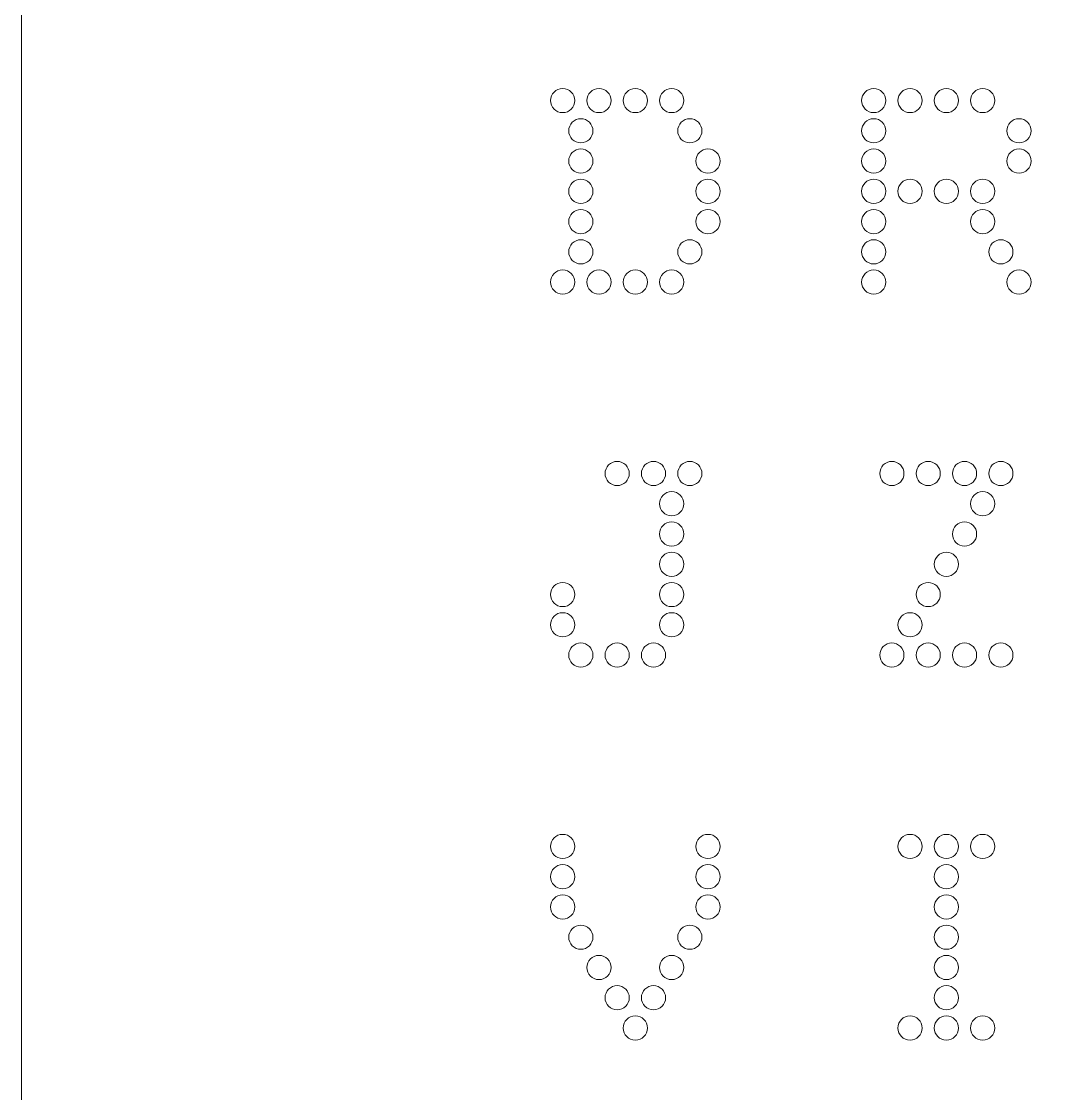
# Model space of a CAD drawing. Header units: millimetres. Extents: x -116 to 116, y -116 to 114.
# Drawn here: x -116.1 to -60.8, y -58.6 to -1.1 of the extents above; entities that cross this region are included whole.
import ezdxf

# ---------------------------------------------------------------- set-up
doc = ezdxf.new("R2010")
doc.units = ezdxf.units.MM
doc.header["$MEASUREMENT"] = 0
doc.layers.add('Laag 1', color=7, linetype='Continuous')

msp = doc.modelspace()

# ---------------------------------------------------------------- linework, layer by layer
at = {"layer": 'Laag 1', "color": 250, "lineweight": 20}
msp.add_lwpolyline([(-116.062, -116.062), (115.9378, -116.062), (115.9378, 113.938), (-116.062, 113.938), (-116.062, -116.062)], close=True, dxfattribs=at)
at = {"layer": 'Laag 1', "color": 250, "lineweight": 9}
for points in [[(-87.6993, -5.3047), (-87.6993, -5.6617), (-87.4072, -5.9538), (-87.0502, -5.9538), (-87.0502, -5.9538), (-86.6932, -5.9538), (-86.4011, -5.6617), (-86.4011, -5.3047), (-86.4011, -5.3047), (-86.4011, -4.9477), (-86.6932, -4.6556), (-87.0502, -4.6556), (-87.0502, -4.6556), (-87.4072, -4.6556), (-87.6993, -4.9477), (-87.6993, -5.3047)], [(-85.752, -5.3047), (-85.752, -5.6617), (-85.4599, -5.9538), (-85.1029, -5.9538), (-85.1029, -5.9538), (-84.7458, -5.9538), (-84.4537, -5.6617), (-84.4537, -5.3047), (-84.4537, -5.3047), (-84.4537, -4.9477), (-84.7458, -4.6556), (-85.1029, -4.6556), (-85.1029, -4.6556), (-85.4599, -4.6556), (-85.752, -4.9477), (-85.752, -5.3047)], [(-83.8046, -5.3047), (-83.8046, -5.6617), (-83.5125, -5.9538), (-83.1555, -5.9538), (-83.1555, -5.9538), (-82.7985, -5.9538), (-82.5064, -5.6617), (-82.5064, -5.3047), (-82.5064, -5.3047), (-82.5064, -4.9477), (-82.7985, -4.6556), (-83.1555, -4.6556), (-83.1555, -4.6556), (-83.5125, -4.6556), (-83.8046, -4.9477), (-83.8046, -5.3047)], [(-81.8573, -5.3047), (-81.8573, -5.6617), (-81.5652, -5.9538), (-81.2082, -5.9538), (-81.2082, -5.9538), (-80.8512, -5.9538), (-80.5591, -5.6617), (-80.5591, -5.3047), (-80.5591, -5.3047), (-80.5591, -4.9477), (-80.8512, -4.6556), (-81.2082, -4.6556), (-81.2082, -4.6556), (-81.5652, -4.6556), (-81.8573, -4.9477), (-81.8573, -5.3047)], [(-71.0262, -5.3047), (-71.0262, -5.6617), (-70.7341, -5.9538), (-70.3771, -5.9538), (-70.3771, -5.9538), (-70.0201, -5.9538), (-69.728, -5.6617), (-69.728, -5.3047), (-69.728, -5.3047), (-69.728, -4.9477), (-70.0201, -4.6556), (-70.3771, -4.6556), (-70.3771, -4.6556), (-70.7341, -4.6556), (-71.0262, -4.9477), (-71.0262, -5.3047)], [(-69.0789, -5.3047), (-69.0789, -5.6617), (-68.7868, -5.9538), (-68.4298, -5.9538), (-68.4298, -5.9538), (-68.0727, -5.9538), (-67.7806, -5.6617), (-67.7806, -5.3047), (-67.7806, -5.3047), (-67.7806, -4.9477), (-68.0727, -4.6556), (-68.4298, -4.6556), (-68.4298, -4.6556), (-68.7868, -4.6556), (-69.0789, -4.9477), (-69.0789, -5.3047)], [(-67.1315, -5.3047), (-67.1315, -5.6617), (-66.8394, -5.9538), (-66.4824, -5.9538), (-66.4824, -5.9538), (-66.1254, -5.9538), (-65.8333, -5.6617), (-65.8333, -5.3047), (-65.8333, -5.3047), (-65.8333, -4.9477), (-66.1254, -4.6556), (-66.4824, -4.6556), (-66.4824, -4.6556), (-66.8394, -4.6556), (-67.1315, -4.9477), (-67.1315, -5.3047)], [(-65.1842, -5.3047), (-65.1842, -5.6617), (-64.8921, -5.9538), (-64.5351, -5.9538), (-64.5351, -5.9538), (-64.1781, -5.9538), (-63.886, -5.6617), (-63.886, -5.3047), (-63.886, -5.3047), (-63.886, -4.9477), (-64.1781, -4.6556), (-64.5351, -4.6556), (-64.5351, -4.6556), (-64.8921, -4.6556), (-65.1842, -4.9477), (-65.1842, -5.3047)], [(-86.7256, -6.9275), (-86.7256, -7.2845), (-86.4335, -7.5766), (-86.0765, -7.5766), (-86.0765, -7.5766), (-85.7195, -7.5766), (-85.4274, -7.2845), (-85.4274, -6.9275), (-85.4274, -6.9275), (-85.4274, -6.5705), (-85.7195, -6.2784), (-86.0765, -6.2784), (-86.0765, -6.2784), (-86.4335, -6.2784), (-86.7256, -6.5705), (-86.7256, -6.9275)], [(-80.8836, -6.9275), (-80.8836, -7.2845), (-80.5915, -7.5766), (-80.2345, -7.5766), (-80.2345, -7.5766), (-79.8775, -7.5766), (-79.5854, -7.2845), (-79.5854, -6.9275), (-79.5854, -6.9275), (-79.5854, -6.5705), (-79.8775, -6.2784), (-80.2345, -6.2784), (-80.2345, -6.2784), (-80.5915, -6.2784), (-80.8836, -6.5705), (-80.8836, -6.9275)], [(-71.0262, -6.9275), (-71.0262, -7.2845), (-70.7341, -7.5766), (-70.3771, -7.5766), (-70.3771, -7.5766), (-70.0201, -7.5766), (-69.728, -7.2845), (-69.728, -6.9275), (-69.728, -6.9275), (-69.728, -6.5705), (-70.0201, -6.2784), (-70.3771, -6.2784), (-70.3771, -6.2784), (-70.7341, -6.2784), (-71.0262, -6.5705), (-71.0262, -6.9275)], [(-63.2369, -6.9275), (-63.2369, -7.2845), (-62.9448, -7.5766), (-62.5877, -7.5766), (-62.5877, -7.5766), (-62.2307, -7.5766), (-61.9386, -7.2845), (-61.9386, -6.9275), (-61.9386, -6.9275), (-61.9386, -6.5705), (-62.2307, -6.2784), (-62.5877, -6.2784), (-62.5877, -6.2784), (-62.9448, -6.2784), (-63.2369, -6.5705), (-63.2369, -6.9275)], [(-86.7256, -8.5503), (-86.7256, -8.9073), (-86.4335, -9.1994), (-86.0765, -9.1994), (-86.0765, -9.1994), (-85.7195, -9.1994), (-85.4274, -8.9073), (-85.4274, -8.5503), (-85.4274, -8.5503), (-85.4274, -8.1933), (-85.7195, -7.9012), (-86.0765, -7.9012), (-86.0765, -7.9012), (-86.4335, -7.9012), (-86.7256, -8.1933), (-86.7256, -8.5503)], [(-79.91, -8.5503), (-79.91, -8.9073), (-79.6179, -9.1994), (-79.2608, -9.1994), (-79.2608, -9.1994), (-78.9038, -9.1994), (-78.6117, -8.9073), (-78.6117, -8.5503), (-78.6117, -8.5503), (-78.6117, -8.1933), (-78.9038, -7.9012), (-79.2608, -7.9012), (-79.2608, -7.9012), (-79.6179, -7.9012), (-79.91, -8.1933), (-79.91, -8.5503)], [(-71.0262, -8.5503), (-71.0262, -8.9073), (-70.7341, -9.1994), (-70.3771, -9.1994), (-70.3771, -9.1994), (-70.0201, -9.1994), (-69.728, -8.9073), (-69.728, -8.5503), (-69.728, -8.5503), (-69.728, -8.1933), (-70.0201, -7.9012), (-70.3771, -7.9012), (-70.3771, -7.9012), (-70.7341, -7.9012), (-71.0262, -8.1933), (-71.0262, -8.5503)], [(-63.2369, -8.5503), (-63.2369, -8.9073), (-62.9448, -9.1994), (-62.5877, -9.1994), (-62.5877, -9.1994), (-62.2307, -9.1994), (-61.9386, -8.9073), (-61.9386, -8.5503), (-61.9386, -8.5503), (-61.9386, -8.1933), (-62.2307, -7.9012), (-62.5877, -7.9012), (-62.5877, -7.9012), (-62.9448, -7.9012), (-63.2369, -8.1933), (-63.2369, -8.5503)], [(-86.7256, -10.173), (-86.7256, -10.5301), (-86.4335, -10.8222), (-86.0765, -10.8222), (-86.0765, -10.8222), (-85.7195, -10.8222), (-85.4274, -10.5301), (-85.4274, -10.173), (-85.4274, -10.173), (-85.4274, -9.816), (-85.7195, -9.5239), (-86.0765, -9.5239), (-86.0765, -9.5239), (-86.4335, -9.5239), (-86.7256, -9.816), (-86.7256, -10.173)], [(-79.91, -10.173), (-79.91, -10.5301), (-79.6179, -10.8222), (-79.2608, -10.8222), (-79.2608, -10.8222), (-78.9038, -10.8222), (-78.6117, -10.5301), (-78.6117, -10.173), (-78.6117, -10.173), (-78.6117, -9.816), (-78.9038, -9.5239), (-79.2608, -9.5239), (-79.2608, -9.5239), (-79.6179, -9.5239), (-79.91, -9.816), (-79.91, -10.173)], [(-71.0262, -10.173), (-71.0262, -10.5301), (-70.7341, -10.8222), (-70.3771, -10.8222), (-70.3771, -10.8222), (-70.0201, -10.8222), (-69.728, -10.5301), (-69.728, -10.173), (-69.728, -10.173), (-69.728, -9.816), (-70.0201, -9.5239), (-70.3771, -9.5239), (-70.3771, -9.5239), (-70.7341, -9.5239), (-71.0262, -9.816), (-71.0262, -10.173)], [(-69.0789, -10.173), (-69.0789, -10.5301), (-68.7868, -10.8222), (-68.4298, -10.8222), (-68.4298, -10.8222), (-68.0727, -10.8222), (-67.7806, -10.5301), (-67.7806, -10.173), (-67.7806, -10.173), (-67.7806, -9.816), (-68.0727, -9.5239), (-68.4298, -9.5239), (-68.4298, -9.5239), (-68.7868, -9.5239), (-69.0789, -9.816), (-69.0789, -10.173)], [(-67.1315, -10.173), (-67.1315, -10.5301), (-66.8394, -10.8222), (-66.4824, -10.8222), (-66.4824, -10.8222), (-66.1254, -10.8222), (-65.8333, -10.5301), (-65.8333, -10.173), (-65.8333, -10.173), (-65.8333, -9.816), (-66.1254, -9.5239), (-66.4824, -9.5239), (-66.4824, -9.5239), (-66.8394, -9.5239), (-67.1315, -9.816), (-67.1315, -10.173)], [(-65.1842, -10.173), (-65.1842, -10.5301), (-64.8921, -10.8222), (-64.5351, -10.8222), (-64.5351, -10.8222), (-64.1781, -10.8222), (-63.886, -10.5301), (-63.886, -10.173), (-63.886, -10.173), (-63.886, -9.816), (-64.1781, -9.5239), (-64.5351, -9.5239), (-64.5351, -9.5239), (-64.8921, -9.5239), (-65.1842, -9.816), (-65.1842, -10.173)], [(-86.7256, -11.7958), (-86.7256, -12.1528), (-86.4335, -12.4449), (-86.0765, -12.4449), (-86.0765, -12.4449), (-85.7195, -12.4449), (-85.4274, -12.1528), (-85.4274, -11.7958), (-85.4274, -11.7958), (-85.4274, -11.4388), (-85.7195, -11.1467), (-86.0765, -11.1467), (-86.0765, -11.1467), (-86.4335, -11.1467), (-86.7256, -11.4388), (-86.7256, -11.7958)], [(-79.91, -11.7958), (-79.91, -12.1528), (-79.6179, -12.4449), (-79.2608, -12.4449), (-79.2608, -12.4449), (-78.9038, -12.4449), (-78.6117, -12.1528), (-78.6117, -11.7958), (-78.6117, -11.7958), (-78.6117, -11.4388), (-78.9038, -11.1467), (-79.2608, -11.1467), (-79.2608, -11.1467), (-79.6179, -11.1467), (-79.91, -11.4388), (-79.91, -11.7958)], [(-71.0262, -11.7958), (-71.0262, -12.1528), (-70.7341, -12.4449), (-70.3771, -12.4449), (-70.3771, -12.4449), (-70.0201, -12.4449), (-69.728, -12.1528), (-69.728, -11.7958), (-69.728, -11.7958), (-69.728, -11.4388), (-70.0201, -11.1467), (-70.3771, -11.1467), (-70.3771, -11.1467), (-70.7341, -11.1467), (-71.0262, -11.4388), (-71.0262, -11.7958)], [(-65.1842, -11.7958), (-65.1842, -12.1528), (-64.8921, -12.4449), (-64.5351, -12.4449), (-64.5351, -12.4449), (-64.1781, -12.4449), (-63.886, -12.1528), (-63.886, -11.7958), (-63.886, -11.7958), (-63.886, -11.4388), (-64.1781, -11.1467), (-64.5351, -11.1467), (-64.5351, -11.1467), (-64.8921, -11.1467), (-65.1842, -11.4388), (-65.1842, -11.7958)], [(-86.7256, -13.4186), (-86.7256, -13.7756), (-86.4335, -14.0677), (-86.0765, -14.0677), (-86.0765, -14.0677), (-85.7195, -14.0677), (-85.4274, -13.7756), (-85.4274, -13.4186), (-85.4274, -13.4186), (-85.4274, -13.0616), (-85.7195, -12.7695), (-86.0765, -12.7695), (-86.0765, -12.7695), (-86.4335, -12.7695), (-86.7256, -13.0616), (-86.7256, -13.4186)], [(-80.8836, -13.4186), (-80.8836, -13.7756), (-80.5915, -14.0677), (-80.2345, -14.0677), (-80.2345, -14.0677), (-79.8775, -14.0677), (-79.5854, -13.7756), (-79.5854, -13.4186), (-79.5854, -13.4186), (-79.5854, -13.0616), (-79.8775, -12.7695), (-80.2345, -12.7695), (-80.2345, -12.7695), (-80.5915, -12.7695), (-80.8836, -13.0616), (-80.8836, -13.4186)], [(-71.0262, -13.4186), (-71.0262, -13.7756), (-70.7341, -14.0677), (-70.3771, -14.0677), (-70.3771, -14.0677), (-70.0201, -14.0677), (-69.728, -13.7756), (-69.728, -13.4186), (-69.728, -13.4186), (-69.728, -13.0616), (-70.0201, -12.7695), (-70.3771, -12.7695), (-70.3771, -12.7695), (-70.7341, -12.7695), (-71.0262, -13.0616), (-71.0262, -13.4186)], [(-64.2105, -13.4186), (-64.2105, -13.7756), (-63.9184, -14.0677), (-63.5614, -14.0677), (-63.5614, -14.0677), (-63.2044, -14.0677), (-62.9123, -13.7756), (-62.9123, -13.4186), (-62.9123, -13.4186), (-62.9123, -13.0616), (-63.2044, -12.7695), (-63.5614, -12.7695), (-63.5614, -12.7695), (-63.9184, -12.7695), (-64.2105, -13.0616), (-64.2105, -13.4186)], [(-87.6993, -15.0414), (-87.6993, -15.3984), (-87.4072, -15.6905), (-87.0502, -15.6905), (-87.0502, -15.6905), (-86.6932, -15.6905), (-86.4011, -15.3984), (-86.4011, -15.0414), (-86.4011, -15.0414), (-86.4011, -14.6844), (-86.6932, -14.3923), (-87.0502, -14.3923), (-87.0502, -14.3923), (-87.4072, -14.3923), (-87.6993, -14.6844), (-87.6993, -15.0414)], [(-85.752, -15.0414), (-85.752, -15.3984), (-85.4599, -15.6905), (-85.1029, -15.6905), (-85.1029, -15.6905), (-84.7458, -15.6905), (-84.4537, -15.3984), (-84.4537, -15.0414), (-84.4537, -15.0414), (-84.4537, -14.6844), (-84.7458, -14.3923), (-85.1029, -14.3923), (-85.1029, -14.3923), (-85.4599, -14.3923), (-85.752, -14.6844), (-85.752, -15.0414)], [(-83.8046, -15.0414), (-83.8046, -15.3984), (-83.5125, -15.6905), (-83.1555, -15.6905), (-83.1555, -15.6905), (-82.7985, -15.6905), (-82.5064, -15.3984), (-82.5064, -15.0414), (-82.5064, -15.0414), (-82.5064, -14.6844), (-82.7985, -14.3923), (-83.1555, -14.3923), (-83.1555, -14.3923), (-83.5125, -14.3923), (-83.8046, -14.6844), (-83.8046, -15.0414)], [(-81.8573, -15.0414), (-81.8573, -15.3984), (-81.5652, -15.6905), (-81.2082, -15.6905), (-81.2082, -15.6905), (-80.8512, -15.6905), (-80.5591, -15.3984), (-80.5591, -15.0414), (-80.5591, -15.0414), (-80.5591, -14.6844), (-80.8512, -14.3923), (-81.2082, -14.3923), (-81.2082, -14.3923), (-81.5652, -14.3923), (-81.8573, -14.6844), (-81.8573, -15.0414)], [(-71.0262, -15.0414), (-71.0262, -15.3984), (-70.7341, -15.6905), (-70.3771, -15.6905), (-70.3771, -15.6905), (-70.0201, -15.6905), (-69.728, -15.3984), (-69.728, -15.0414), (-69.728, -15.0414), (-69.728, -14.6844), (-70.0201, -14.3923), (-70.3771, -14.3923), (-70.3771, -14.3923), (-70.7341, -14.3923), (-71.0262, -14.6844), (-71.0262, -15.0414)], [(-63.2369, -15.0414), (-63.2369, -15.3984), (-62.9448, -15.6905), (-62.5877, -15.6905), (-62.5877, -15.6905), (-62.2307, -15.6905), (-61.9386, -15.3984), (-61.9386, -15.0414), (-61.9386, -15.0414), (-61.9386, -14.6844), (-62.2307, -14.3923), (-62.5877, -14.3923), (-62.5877, -14.3923), (-62.9448, -14.3923), (-63.2369, -14.6844), (-63.2369, -15.0414)], [(-84.7783, -25.307), (-84.7783, -25.664), (-84.4862, -25.9561), (-84.1292, -25.9561), (-84.1292, -25.9561), (-83.7722, -25.9561), (-83.4801, -25.664), (-83.4801, -25.307), (-83.4801, -25.307), (-83.4801, -24.95), (-83.7722, -24.6579), (-84.1292, -24.6579), (-84.1292, -24.6579), (-84.4862, -24.6579), (-84.7783, -24.95), (-84.7783, -25.307)], [(-82.831, -25.307), (-82.831, -25.664), (-82.5389, -25.9561), (-82.1818, -25.9561), (-82.1818, -25.9561), (-81.8248, -25.9561), (-81.5327, -25.664), (-81.5327, -25.307), (-81.5327, -25.307), (-81.5327, -24.95), (-81.8248, -24.6579), (-82.1818, -24.6579), (-82.1818, -24.6579), (-82.5389, -24.6579), (-82.831, -24.95), (-82.831, -25.307)], [(-80.8836, -25.307), (-80.8836, -25.664), (-80.5915, -25.9561), (-80.2345, -25.9561), (-80.2345, -25.9561), (-79.8775, -25.9561), (-79.5854, -25.664), (-79.5854, -25.307), (-79.5854, -25.307), (-79.5854, -24.95), (-79.8775, -24.6579), (-80.2345, -24.6579), (-80.2345, -24.6579), (-80.5915, -24.6579), (-80.8836, -24.95), (-80.8836, -25.307)], [(-70.0525, -25.307), (-70.0525, -25.664), (-69.7604, -25.9561), (-69.4034, -25.9561), (-69.4034, -25.9561), (-69.0464, -25.9561), (-68.7543, -25.664), (-68.7543, -25.307), (-68.7543, -25.307), (-68.7543, -24.95), (-69.0464, -24.6579), (-69.4034, -24.6579), (-69.4034, -24.6579), (-69.7604, -24.6579), (-70.0525, -24.95), (-70.0525, -25.307)], [(-68.1052, -25.307), (-68.1052, -25.664), (-67.8131, -25.9561), (-67.4561, -25.9561), (-67.4561, -25.9561), (-67.0991, -25.9561), (-66.807, -25.664), (-66.807, -25.307), (-66.807, -25.307), (-66.807, -24.95), (-67.0991, -24.6579), (-67.4561, -24.6579), (-67.4561, -24.6579), (-67.8131, -24.6579), (-68.1052, -24.95), (-68.1052, -25.307)], [(-66.1579, -25.307), (-66.1579, -25.664), (-65.8658, -25.9561), (-65.5087, -25.9561), (-65.5087, -25.9561), (-65.1517, -25.9561), (-64.8596, -25.664), (-64.8596, -25.307), (-64.8596, -25.307), (-64.8596, -24.95), (-65.1517, -24.6579), (-65.5087, -24.6579), (-65.5087, -24.6579), (-65.8658, -24.6579), (-66.1579, -24.95), (-66.1579, -25.307)], [(-64.2105, -25.307), (-64.2105, -25.664), (-63.9184, -25.9561), (-63.5614, -25.9561), (-63.5614, -25.9561), (-63.2044, -25.9561), (-62.9123, -25.664), (-62.9123, -25.307), (-62.9123, -25.307), (-62.9123, -24.95), (-63.2044, -24.6579), (-63.5614, -24.6579), (-63.5614, -24.6579), (-63.9184, -24.6579), (-64.2105, -24.95), (-64.2105, -25.307)], [(-81.8573, -26.9298), (-81.8573, -27.2868), (-81.5652, -27.5789), (-81.2082, -27.5789), (-81.2082, -27.5789), (-80.8512, -27.5789), (-80.5591, -27.2868), (-80.5591, -26.9298), (-80.5591, -26.9298), (-80.5591, -26.5728), (-80.8512, -26.2807), (-81.2082, -26.2807), (-81.2082, -26.2807), (-81.5652, -26.2807), (-81.8573, -26.5728), (-81.8573, -26.9298)], [(-65.1842, -26.9298), (-65.1842, -27.2868), (-64.8921, -27.5789), (-64.5351, -27.5789), (-64.5351, -27.5789), (-64.1781, -27.5789), (-63.886, -27.2868), (-63.886, -26.9298), (-63.886, -26.9298), (-63.886, -26.5728), (-64.1781, -26.2807), (-64.5351, -26.2807), (-64.5351, -26.2807), (-64.8921, -26.2807), (-65.1842, -26.5728), (-65.1842, -26.9298)], [(-81.8573, -28.5526), (-81.8573, -28.9096), (-81.5652, -29.2017), (-81.2082, -29.2017), (-81.2082, -29.2017), (-80.8512, -29.2017), (-80.5591, -28.9096), (-80.5591, -28.5526), (-80.5591, -28.5526), (-80.5591, -28.1956), (-80.8512, -27.9035), (-81.2082, -27.9035), (-81.2082, -27.9035), (-81.5652, -27.9035), (-81.8573, -28.1956), (-81.8573, -28.5526)], [(-66.1579, -28.5526), (-66.1579, -28.9096), (-65.8658, -29.2017), (-65.5087, -29.2017), (-65.5087, -29.2017), (-65.1517, -29.2017), (-64.8596, -28.9096), (-64.8596, -28.5526), (-64.8596, -28.5526), (-64.8596, -28.1956), (-65.1517, -27.9035), (-65.5087, -27.9035), (-65.5087, -27.9035), (-65.8658, -27.9035), (-66.1579, -28.1956), (-66.1579, -28.5526)], [(-81.8573, -30.1753), (-81.8573, -30.5324), (-81.5652, -30.8245), (-81.2082, -30.8245), (-81.2082, -30.8245), (-80.8512, -30.8245), (-80.5591, -30.5324), (-80.5591, -30.1753), (-80.5591, -30.1753), (-80.5591, -29.8183), (-80.8512, -29.5262), (-81.2082, -29.5262), (-81.2082, -29.5262), (-81.5652, -29.5262), (-81.8573, -29.8183), (-81.8573, -30.1753)], [(-67.1315, -30.1753), (-67.1315, -30.5324), (-66.8394, -30.8245), (-66.4824, -30.8245), (-66.4824, -30.8245), (-66.1254, -30.8245), (-65.8333, -30.5324), (-65.8333, -30.1753), (-65.8333, -30.1753), (-65.8333, -29.8183), (-66.1254, -29.5262), (-66.4824, -29.5262), (-66.4824, -29.5262), (-66.8394, -29.5262), (-67.1315, -29.8183), (-67.1315, -30.1753)], [(-87.6993, -31.7981), (-87.6993, -32.1551), (-87.4072, -32.4472), (-87.0502, -32.4472), (-87.0502, -32.4472), (-86.6932, -32.4472), (-86.4011, -32.1551), (-86.4011, -31.7981), (-86.4011, -31.7981), (-86.4011, -31.4411), (-86.6932, -31.149), (-87.0502, -31.149), (-87.0502, -31.149), (-87.4072, -31.149), (-87.6993, -31.4411), (-87.6993, -31.7981)], [(-81.8573, -31.7981), (-81.8573, -32.1551), (-81.5652, -32.4472), (-81.2082, -32.4472), (-81.2082, -32.4472), (-80.8512, -32.4472), (-80.5591, -32.1551), (-80.5591, -31.7981), (-80.5591, -31.7981), (-80.5591, -31.4411), (-80.8512, -31.149), (-81.2082, -31.149), (-81.2082, -31.149), (-81.5652, -31.149), (-81.8573, -31.4411), (-81.8573, -31.7981)], [(-68.1052, -31.7981), (-68.1052, -32.1551), (-67.8131, -32.4472), (-67.4561, -32.4472), (-67.4561, -32.4472), (-67.0991, -32.4472), (-66.807, -32.1551), (-66.807, -31.7981), (-66.807, -31.7981), (-66.807, -31.4411), (-67.0991, -31.149), (-67.4561, -31.149), (-67.4561, -31.149), (-67.8131, -31.149), (-68.1052, -31.4411), (-68.1052, -31.7981)], [(-87.6993, -33.4209), (-87.6993, -33.7779), (-87.4072, -34.07), (-87.0502, -34.07), (-87.0502, -34.07), (-86.6932, -34.07), (-86.4011, -33.7779), (-86.4011, -33.4209), (-86.4011, -33.4209), (-86.4011, -33.0639), (-86.6932, -32.7718), (-87.0502, -32.7718), (-87.0502, -32.7718), (-87.4072, -32.7718), (-87.6993, -33.0639), (-87.6993, -33.4209)], [(-81.8573, -33.4209), (-81.8573, -33.7779), (-81.5652, -34.07), (-81.2082, -34.07), (-81.2082, -34.07), (-80.8512, -34.07), (-80.5591, -33.7779), (-80.5591, -33.4209), (-80.5591, -33.4209), (-80.5591, -33.0639), (-80.8512, -32.7718), (-81.2082, -32.7718), (-81.2082, -32.7718), (-81.5652, -32.7718), (-81.8573, -33.0639), (-81.8573, -33.4209)], [(-69.0789, -33.4209), (-69.0789, -33.7779), (-68.7868, -34.07), (-68.4298, -34.07), (-68.4298, -34.07), (-68.0727, -34.07), (-67.7806, -33.7779), (-67.7806, -33.4209), (-67.7806, -33.4209), (-67.7806, -33.0639), (-68.0727, -32.7718), (-68.4298, -32.7718), (-68.4298, -32.7718), (-68.7868, -32.7718), (-69.0789, -33.0639), (-69.0789, -33.4209)], [(-86.7256, -35.0437), (-86.7256, -35.4007), (-86.4335, -35.6928), (-86.0765, -35.6928), (-86.0765, -35.6928), (-85.7195, -35.6928), (-85.4274, -35.4007), (-85.4274, -35.0437), (-85.4274, -35.0437), (-85.4274, -34.6867), (-85.7195, -34.3946), (-86.0765, -34.3946), (-86.0765, -34.3946), (-86.4335, -34.3946), (-86.7256, -34.6867), (-86.7256, -35.0437)], [(-84.7783, -35.0437), (-84.7783, -35.4007), (-84.4862, -35.6928), (-84.1292, -35.6928), (-84.1292, -35.6928), (-83.7722, -35.6928), (-83.4801, -35.4007), (-83.4801, -35.0437), (-83.4801, -35.0437), (-83.4801, -34.6867), (-83.7722, -34.3946), (-84.1292, -34.3946), (-84.1292, -34.3946), (-84.4862, -34.3946), (-84.7783, -34.6867), (-84.7783, -35.0437)], [(-82.831, -35.0437), (-82.831, -35.4007), (-82.5389, -35.6928), (-82.1818, -35.6928), (-82.1818, -35.6928), (-81.8248, -35.6928), (-81.5327, -35.4007), (-81.5327, -35.0437), (-81.5327, -35.0437), (-81.5327, -34.6867), (-81.8248, -34.3946), (-82.1818, -34.3946), (-82.1818, -34.3946), (-82.5389, -34.3946), (-82.831, -34.6867), (-82.831, -35.0437)], [(-70.0525, -35.0437), (-70.0525, -35.4007), (-69.7604, -35.6928), (-69.4034, -35.6928), (-69.4034, -35.6928), (-69.0464, -35.6928), (-68.7543, -35.4007), (-68.7543, -35.0437), (-68.7543, -35.0437), (-68.7543, -34.6867), (-69.0464, -34.3946), (-69.4034, -34.3946), (-69.4034, -34.3946), (-69.7604, -34.3946), (-70.0525, -34.6867), (-70.0525, -35.0437)], [(-68.1052, -35.0437), (-68.1052, -35.4007), (-67.8131, -35.6928), (-67.4561, -35.6928), (-67.4561, -35.6928), (-67.0991, -35.6928), (-66.807, -35.4007), (-66.807, -35.0437), (-66.807, -35.0437), (-66.807, -34.6867), (-67.0991, -34.3946), (-67.4561, -34.3946), (-67.4561, -34.3946), (-67.8131, -34.3946), (-68.1052, -34.6867), (-68.1052, -35.0437)], [(-66.1579, -35.0437), (-66.1579, -35.4007), (-65.8658, -35.6928), (-65.5087, -35.6928), (-65.5087, -35.6928), (-65.1517, -35.6928), (-64.8596, -35.4007), (-64.8596, -35.0437), (-64.8596, -35.0437), (-64.8596, -34.6867), (-65.1517, -34.3946), (-65.5087, -34.3946), (-65.5087, -34.3946), (-65.8658, -34.3946), (-66.1579, -34.6867), (-66.1579, -35.0437)], [(-64.2105, -35.0437), (-64.2105, -35.4007), (-63.9184, -35.6928), (-63.5614, -35.6928), (-63.5614, -35.6928), (-63.2044, -35.6928), (-62.9123, -35.4007), (-62.9123, -35.0437), (-62.9123, -35.0437), (-62.9123, -34.6867), (-63.2044, -34.3946), (-63.5614, -34.3946), (-63.5614, -34.3946), (-63.9184, -34.3946), (-64.2105, -34.6867), (-64.2105, -35.0437)], [(-87.6993, -45.3093), (-87.6993, -45.6663), (-87.4072, -45.9584), (-87.0502, -45.9584), (-87.0502, -45.9584), (-86.6932, -45.9584), (-86.4011, -45.6663), (-86.4011, -45.3093), (-86.4011, -45.3093), (-86.4011, -44.9523), (-86.6932, -44.6602), (-87.0502, -44.6602), (-87.0502, -44.6602), (-87.4072, -44.6602), (-87.6993, -44.9523), (-87.6993, -45.3093)], [(-79.91, -45.3093), (-79.91, -45.6663), (-79.6179, -45.9584), (-79.2608, -45.9584), (-79.2608, -45.9584), (-78.9038, -45.9584), (-78.6117, -45.6663), (-78.6117, -45.3093), (-78.6117, -45.3093), (-78.6117, -44.9523), (-78.9038, -44.6602), (-79.2608, -44.6602), (-79.2608, -44.6602), (-79.6179, -44.6602), (-79.91, -44.9523), (-79.91, -45.3093)], [(-69.0789, -45.3093), (-69.0789, -45.6663), (-68.7868, -45.9584), (-68.4298, -45.9584), (-68.4298, -45.9584), (-68.0727, -45.9584), (-67.7806, -45.6663), (-67.7806, -45.3093), (-67.7806, -45.3093), (-67.7806, -44.9523), (-68.0727, -44.6602), (-68.4298, -44.6602), (-68.4298, -44.6602), (-68.7868, -44.6602), (-69.0789, -44.9523), (-69.0789, -45.3093)], [(-67.1315, -45.3093), (-67.1315, -45.6663), (-66.8394, -45.9584), (-66.4824, -45.9584), (-66.4824, -45.9584), (-66.1254, -45.9584), (-65.8333, -45.6663), (-65.8333, -45.3093), (-65.8333, -45.3093), (-65.8333, -44.9523), (-66.1254, -44.6602), (-66.4824, -44.6602), (-66.4824, -44.6602), (-66.8394, -44.6602), (-67.1315, -44.9523), (-67.1315, -45.3093)], [(-65.1842, -45.3093), (-65.1842, -45.6663), (-64.8921, -45.9584), (-64.5351, -45.9584), (-64.5351, -45.9584), (-64.1781, -45.9584), (-63.886, -45.6663), (-63.886, -45.3093), (-63.886, -45.3093), (-63.886, -44.9523), (-64.1781, -44.6602), (-64.5351, -44.6602), (-64.5351, -44.6602), (-64.8921, -44.6602), (-65.1842, -44.9523), (-65.1842, -45.3093)], [(-87.6993, -46.9321), (-87.6993, -47.2891), (-87.4072, -47.5812), (-87.0502, -47.5812), (-87.0502, -47.5812), (-86.6932, -47.5812), (-86.4011, -47.2891), (-86.4011, -46.9321), (-86.4011, -46.9321), (-86.4011, -46.5751), (-86.6932, -46.283), (-87.0502, -46.283), (-87.0502, -46.283), (-87.4072, -46.283), (-87.6993, -46.5751), (-87.6993, -46.9321)], [(-79.91, -46.9321), (-79.91, -47.2891), (-79.6179, -47.5812), (-79.2608, -47.5812), (-79.2608, -47.5812), (-78.9038, -47.5812), (-78.6117, -47.2891), (-78.6117, -46.9321), (-78.6117, -46.9321), (-78.6117, -46.5751), (-78.9038, -46.283), (-79.2608, -46.283), (-79.2608, -46.283), (-79.6179, -46.283), (-79.91, -46.5751), (-79.91, -46.9321)], [(-67.1315, -46.9321), (-67.1315, -47.2891), (-66.8394, -47.5812), (-66.4824, -47.5812), (-66.4824, -47.5812), (-66.1254, -47.5812), (-65.8333, -47.2891), (-65.8333, -46.9321), (-65.8333, -46.9321), (-65.8333, -46.5751), (-66.1254, -46.283), (-66.4824, -46.283), (-66.4824, -46.283), (-66.8394, -46.283), (-67.1315, -46.5751), (-67.1315, -46.9321)], [(-87.6993, -48.5549), (-87.6993, -48.9119), (-87.4072, -49.204), (-87.0502, -49.204), (-87.0502, -49.204), (-86.6932, -49.204), (-86.4011, -48.9119), (-86.4011, -48.5549), (-86.4011, -48.5549), (-86.4011, -48.1979), (-86.6932, -47.9058), (-87.0502, -47.9058), (-87.0502, -47.9058), (-87.4072, -47.9058), (-87.6993, -48.1979), (-87.6993, -48.5549)], [(-79.91, -48.5549), (-79.91, -48.9119), (-79.6179, -49.204), (-79.2608, -49.204), (-79.2608, -49.204), (-78.9038, -49.204), (-78.6117, -48.9119), (-78.6117, -48.5549), (-78.6117, -48.5549), (-78.6117, -48.1979), (-78.9038, -47.9058), (-79.2608, -47.9058), (-79.2608, -47.9058), (-79.6179, -47.9058), (-79.91, -48.1979), (-79.91, -48.5549)], [(-67.1315, -48.5549), (-67.1315, -48.9119), (-66.8394, -49.204), (-66.4824, -49.204), (-66.4824, -49.204), (-66.1254, -49.204), (-65.8333, -48.9119), (-65.8333, -48.5549), (-65.8333, -48.5549), (-65.8333, -48.1979), (-66.1254, -47.9058), (-66.4824, -47.9058), (-66.4824, -47.9058), (-66.8394, -47.9058), (-67.1315, -48.1979), (-67.1315, -48.5549)], [(-86.7256, -50.1776), (-86.7256, -50.5347), (-86.4335, -50.8268), (-86.0765, -50.8268), (-86.0765, -50.8268), (-85.7195, -50.8268), (-85.4274, -50.5347), (-85.4274, -50.1776), (-85.4274, -50.1776), (-85.4274, -49.8206), (-85.7195, -49.5285), (-86.0765, -49.5285), (-86.0765, -49.5285), (-86.4335, -49.5285), (-86.7256, -49.8206), (-86.7256, -50.1776)], [(-80.8836, -50.1776), (-80.8836, -50.5347), (-80.5915, -50.8268), (-80.2345, -50.8268), (-80.2345, -50.8268), (-79.8775, -50.8268), (-79.5854, -50.5347), (-79.5854, -50.1776), (-79.5854, -50.1776), (-79.5854, -49.8206), (-79.8775, -49.5285), (-80.2345, -49.5285), (-80.2345, -49.5285), (-80.5915, -49.5285), (-80.8836, -49.8206), (-80.8836, -50.1776)], [(-67.1315, -50.1776), (-67.1315, -50.5347), (-66.8394, -50.8268), (-66.4824, -50.8268), (-66.4824, -50.8268), (-66.1254, -50.8268), (-65.8333, -50.5347), (-65.8333, -50.1776), (-65.8333, -50.1776), (-65.8333, -49.8206), (-66.1254, -49.5285), (-66.4824, -49.5285), (-66.4824, -49.5285), (-66.8394, -49.5285), (-67.1315, -49.8206), (-67.1315, -50.1776)], [(-85.752, -51.8004), (-85.752, -52.1574), (-85.4599, -52.4495), (-85.1029, -52.4495), (-85.1029, -52.4495), (-84.7458, -52.4495), (-84.4537, -52.1574), (-84.4537, -51.8004), (-84.4537, -51.8004), (-84.4537, -51.4434), (-84.7458, -51.1513), (-85.1029, -51.1513), (-85.1029, -51.1513), (-85.4599, -51.1513), (-85.752, -51.4434), (-85.752, -51.8004)], [(-81.8573, -51.8004), (-81.8573, -52.1574), (-81.5652, -52.4495), (-81.2082, -52.4495), (-81.2082, -52.4495), (-80.8512, -52.4495), (-80.5591, -52.1574), (-80.5591, -51.8004), (-80.5591, -51.8004), (-80.5591, -51.4434), (-80.8512, -51.1513), (-81.2082, -51.1513), (-81.2082, -51.1513), (-81.5652, -51.1513), (-81.8573, -51.4434), (-81.8573, -51.8004)], [(-67.1315, -51.8004), (-67.1315, -52.1574), (-66.8394, -52.4495), (-66.4824, -52.4495), (-66.4824, -52.4495), (-66.1254, -52.4495), (-65.8333, -52.1574), (-65.8333, -51.8004), (-65.8333, -51.8004), (-65.8333, -51.4434), (-66.1254, -51.1513), (-66.4824, -51.1513), (-66.4824, -51.1513), (-66.8394, -51.1513), (-67.1315, -51.4434), (-67.1315, -51.8004)], [(-84.7783, -53.4232), (-84.7783, -53.7802), (-84.4862, -54.0723), (-84.1292, -54.0723), (-84.1292, -54.0723), (-83.7722, -54.0723), (-83.4801, -53.7802), (-83.4801, -53.4232), (-83.4801, -53.4232), (-83.4801, -53.0662), (-83.7722, -52.7741), (-84.1292, -52.7741), (-84.1292, -52.7741), (-84.4862, -52.7741), (-84.7783, -53.0662), (-84.7783, -53.4232)], [(-82.831, -53.4232), (-82.831, -53.7802), (-82.5389, -54.0723), (-82.1818, -54.0723), (-82.1818, -54.0723), (-81.8248, -54.0723), (-81.5327, -53.7802), (-81.5327, -53.4232), (-81.5327, -53.4232), (-81.5327, -53.0662), (-81.8248, -52.7741), (-82.1818, -52.7741), (-82.1818, -52.7741), (-82.5389, -52.7741), (-82.831, -53.0662), (-82.831, -53.4232)], [(-67.1315, -53.4232), (-67.1315, -53.7802), (-66.8394, -54.0723), (-66.4824, -54.0723), (-66.4824, -54.0723), (-66.1254, -54.0723), (-65.8333, -53.7802), (-65.8333, -53.4232), (-65.8333, -53.4232), (-65.8333, -53.0662), (-66.1254, -52.7741), (-66.4824, -52.7741), (-66.4824, -52.7741), (-66.8394, -52.7741), (-67.1315, -53.0662), (-67.1315, -53.4232)], [(-83.8046, -55.046), (-83.8046, -55.403), (-83.5125, -55.6951), (-83.1555, -55.6951), (-83.1555, -55.6951), (-82.7985, -55.6951), (-82.5064, -55.403), (-82.5064, -55.046), (-82.5064, -55.046), (-82.5064, -54.689), (-82.7985, -54.3969), (-83.1555, -54.3969), (-83.1555, -54.3969), (-83.5125, -54.3969), (-83.8046, -54.689), (-83.8046, -55.046)], [(-69.0789, -55.046), (-69.0789, -55.403), (-68.7868, -55.6951), (-68.4298, -55.6951), (-68.4298, -55.6951), (-68.0727, -55.6951), (-67.7806, -55.403), (-67.7806, -55.046), (-67.7806, -55.046), (-67.7806, -54.689), (-68.0727, -54.3969), (-68.4298, -54.3969), (-68.4298, -54.3969), (-68.7868, -54.3969), (-69.0789, -54.689), (-69.0789, -55.046)], [(-67.1315, -55.046), (-67.1315, -55.403), (-66.8394, -55.6951), (-66.4824, -55.6951), (-66.4824, -55.6951), (-66.1254, -55.6951), (-65.8333, -55.403), (-65.8333, -55.046), (-65.8333, -55.046), (-65.8333, -54.689), (-66.1254, -54.3969), (-66.4824, -54.3969), (-66.4824, -54.3969), (-66.8394, -54.3969), (-67.1315, -54.689), (-67.1315, -55.046)], [(-65.1842, -55.046), (-65.1842, -55.403), (-64.8921, -55.6951), (-64.5351, -55.6951), (-64.5351, -55.6951), (-64.1781, -55.6951), (-63.886, -55.403), (-63.886, -55.046), (-63.886, -55.046), (-63.886, -54.689), (-64.1781, -54.3969), (-64.5351, -54.3969), (-64.5351, -54.3969), (-64.8921, -54.3969), (-65.1842, -54.689), (-65.1842, -55.046)]]:
    msp.add_open_spline(points, degree=3, knots=[0, 0, 0, 0, 0.2, 0.2, 0.2, 0.2, 0.4, 0.4, 0.4, 0.4, 0.6, 0.6, 0.6, 0.6, 1, 1, 1, 1], dxfattribs=at)

doc.saveas('drawing.dxf')
